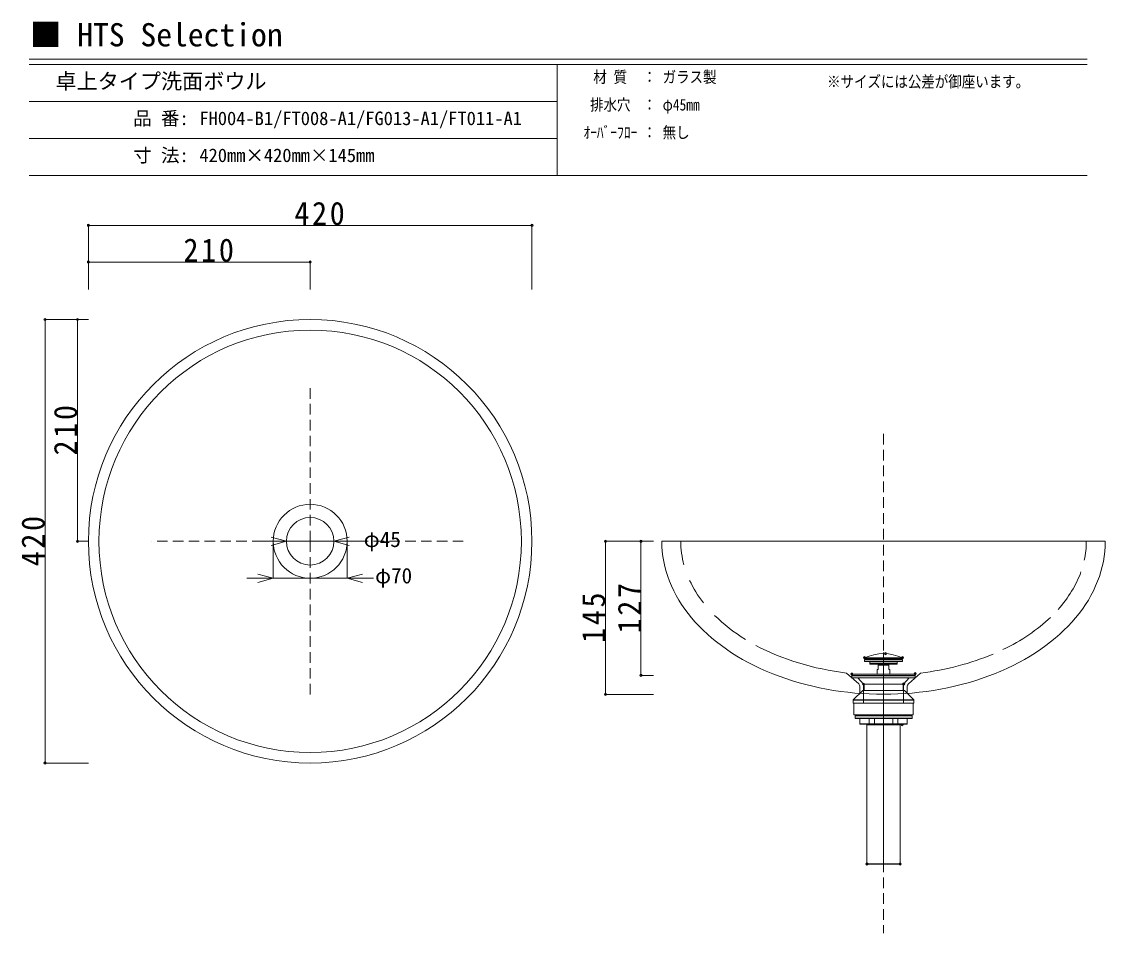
# Model space of a CAD drawing. Units: millimetres, scale not verified. Extents: x -514 to 522, y -692 to 676.
# Drawn here: x -506 to 520, y -188 to 676 of the extents above; entities that cross this region are included whole.
import ezdxf
from ezdxf.enums import TextEntityAlignment as Align

# ---------------------------------------------------------------- set-up
doc = ezdxf.new("R2010")
doc.units = ezdxf.units.MM
doc.header["$LTSCALE"] = 5
doc.header["$PDMODE"] = 32
doc.header["$PDSIZE"] = 2
doc.linetypes.add('DASHED2', pattern=[3, 2, -1])
doc.layers.add('F-0', color=7, linetype='Continuous', lineweight=15)
doc.styles.add('ＭＳ ゴシック', font='')
doc.styles.get('ＭＳ ゴシック').set_extended_font_data('MS Gothic')

msp = doc.modelspace()

# ---------------------------------------------------------------- linework, layer by layer
at = {"layer": 'F-0'}
for p, q in [((502.569, 640.036), (-499.491, 640.036)), ((502.464, 635.036), (-499.491, 635.036)), ((0.509, 635.036), (0.509, 530.036)), ((0.509, 600.036), (-499.491, 600.036)), ((0.509, 565.036), (-499.491, 565.036)), ((502.569, 530.036), (-499.491, 530.036)), ((-443.242, 482.686), (-23.242, 482.686)), ((-443.242, 482.686), (-443.242, 421.928)), ((-23.242, 482.686), (-23.242, 421.928)), ((-443.242, 447.967), (-233.242, 447.967)), ((-443.242, 447.967), (-443.242, 421.928)), ((-233.242, 447.967), (-233.242, 421.928)), ((-484.327, 393.558), (-484.327, -26.442)), ((-484.327, 393.558), (-443.242, 393.558)), ((-453.613, 393.558), (-453.613, 183.558)), ((-453.613, 393.558), (-443.242, 393.558)), ((-255.742, 183.558), (-270.231, 187.441)), ((-210.742, 183.558), (-196.253, 187.441)), ((-453.613, 183.558), (-443.242, 183.558)), ((-255.742, 183.558), (-280.742, 183.558)), ((-255.742, 183.558), (-270.231, 179.676)), ((-268.242, 148.558), (-268.242, 183.558)), ((-255.742, 183.558), (-210.742, 183.558)), ((-210.742, 183.558), (-185.742, 183.558)), ((-210.742, 183.558), (-196.253, 179.676)), ((-198.242, 148.558), (-198.242, 183.558)), ((46.346, 183.558), (46.346, 38.558)), ((46.346, 183.558), (91.81, 183.558)), ((79.993, 183.558), (79.993, 56.558)), ((79.993, 183.558), (91.81, 183.558)), ((519.699, 183.558), (99.699, 183.558)), ((-268.242, 148.558), (-293.242, 148.558)), ((-268.242, 148.558), (-282.731, 152.441)), ((-268.242, 148.558), (-282.731, 144.676)), ((-268.242, 148.558), (-198.242, 148.558)), ((-198.242, 148.558), (-183.753, 152.441)), ((-198.242, 148.558), (-173.242, 148.558)), ((-198.242, 148.558), (-183.753, 144.676)), ((291.699, 73.172), (327.699, 73.172)), ((291.699, 73.172), (291.699, 72.172)), ((291.699, 72.172), (327.699, 72.172)), ((296.699, 71.672), (296.699, 72.172)), ((309.699, -124.273), (309.699, 78.164)), ((322.699, 71.672), (322.699, 72.172)), ((327.699, 73.172), (327.699, 72.172)), ((291.699, 71.472), (327.699, 71.472)), ((291.699, 70.172), (291.699, 71.472)), ((291.699, 70.172), (327.699, 70.172)), ((291.899, 71.672), (327.499, 71.672)), ((292.199, 69.672), (327.199, 69.672)), ((296.699, 68.172), (296.699, 69.672)), ((296.699, 68.172), (322.699, 68.172)), ((296.699, 68.172), (322.699, 68.172)), ((296.699, 68.172), (296.699, 67.172)), ((296.699, 67.172), (322.699, 67.172)), ((303.799, 62.172), (304.699, 62.172)), ((303.799, 57.822), (303.799, 62.172)), ((304.699, 62.172), (304.699, 67.167)), ((314.699, 66.172), (304.699, 66.172)), ((314.699, 62.172), (314.699, 67.167)), ((314.699, 62.172), (315.599, 62.172)), ((315.599, 57.822), (315.599, 62.172)), ((322.699, 68.172), (322.699, 69.672)), ((322.699, 68.172), (322.699, 67.172)), ((327.699, 70.172), (327.699, 71.472)), ((79.993, 56.558), (91.81, 56.558)), ((286.203, 48.452), (274.699, 58.785)), ((279.699, 57.822), (339.699, 57.822)), ((279.699, 56.522), (279.699, 57.822)), ((279.699, 56.522), (339.699, 56.522)), ((281.181, 56.294), (279.699, 56.522)), ((281.181, 56.294), (279.699, 56.522)), ((279.699, 56.294), (339.699, 56.294)), ((279.699, 54.294), (279.699, 56.294)), ((279.699, 54.294), (339.699, 54.294)), ((290.699, 48.193), (285.449, 54.294)), ((328.699, 48.193), (333.949, 54.294)), ((333.194, 48.452), (344.699, 58.785)), ((338.217, 56.294), (339.699, 56.522)), ((338.217, 56.294), (339.699, 56.522)), ((339.699, 56.522), (339.699, 57.822)), ((339.699, 54.294), (339.699, 56.294)), ((281.007, 33.345), (289.949, 42.287)), ((287.199, 46.22), (287.199, 39.492)), ((289.949, 42.287), (329.449, 42.287)), ((328.699, 48.287), (290.699, 48.287)), ((290.699, 42.287), (290.699, 48.287)), ((290.699, 42.287), (290.699, 48.287)), ((290.699, 40.822), (290.699, 48.193)), ((290.699, 40.822), (290.699, 48.193)), ((290.699, 46.393), (290.699, 30.026)), ((291.199, 48.287), (291.199, 42.287)), ((328.199, 48.287), (328.199, 42.287)), ((328.699, 42.287), (328.699, 48.287)), ((328.699, 40.822), (328.699, 48.193)), ((328.699, 46.393), (328.699, 30.026)), ((338.39, 33.345), (329.449, 42.287)), ((332.199, 46.22), (332.199, 39.492)), ((46.346, 38.558), (91.81, 38.558)), ((338.449, 33.204), (280.949, 33.204)), ((280.949, 30.287), (280.949, 33.204)), ((338.39, 33.345), (281.007, 33.345)), ((338.449, 30.287), (338.449, 33.204)), ((280.949, 30.287), (338.449, 30.287)), ((281.699, 30.287), (281.699, 19.287)), ((337.699, 30.287), (337.699, 19.287)), ((337.699, 19.287), (281.699, 19.287)), ((282.699, 18.287), (336.699, 18.287)), ((282.699, 16.187), (336.699, 16.187)), ((283.199, 15.687), (336.199, 15.687)), ((283.449, 18.287), (283.449, 19.287)), ((287.199, 15.687), (287.199, 10.787)), ((287.199, 10.787), (332.199, 10.787)), ((287.379, 10.787), (287.379, 15.687)), ((331.699, 10.287), (287.699, 10.287)), ((294.199, 9.787), (294.199, 10.287)), ((296.079, 10.787), (296.079, 15.687)), ((300.999, 10.787), (300.999, 15.687)), ((318.399, 10.787), (318.399, 15.687)), ((323.319, 10.787), (323.319, 15.687)), ((325.199, 9.787), (325.199, 10.287)), ((332.019, 10.787), (332.019, 15.687)), ((332.199, 15.687), (332.199, 10.787)), ((335.949, 18.287), (335.949, 19.287)), ((293.949, 9.787), (325.449, 9.787)), ((293.949, -7.178), (293.949, 9.787)), ((325.449, -7.178), (325.449, 9.787)), ((293.949, -7.178), (293.949, -121.978)), ((325.449, -7.178), (325.449, -121.978)), ((-484.327, -26.442), (-443.242, -26.442)), ((293.949, -121.978), (325.449, -121.978)), ((294.149, -122.178), (293.949, -121.978)), ((294.149, -122.178), (325.248, -122.178)), ((325.248, -122.178), (325.449, -121.978))]:
    msp.add_line(p, q, dxfattribs=at)
at = {"layer": 'F-0', "linetype": 'DASHED2'}
for p, q in [((-233.242, 183.558), (-233.242, 333.558)), ((309.699, 285.2), (309.699, -187.677)), ((-233.242, 183.558), (-383.242, 183.558)), ((-233.242, 183.558), (-233.242, 33.558)), ((-233.242, 183.558), (-83.242, 183.558))]:
    msp.add_line(p, q, dxfattribs=at)
at = {"layer": 'F-0'}
for points in [[(282.699, 18.287), (282.699, 16.187), (282.699, 18.287)], [(287.379, 10.787), (287.379, 10.769), (287.38, 10.751), (287.382, 10.733), (287.384, 10.715), (287.387, 10.697), (287.39, 10.679), (287.395, 10.661), (287.399, 10.643), (287.405, 10.626), (287.411, 10.609), (287.417, 10.592), (287.425, 10.575), (287.432, 10.558), (287.441, 10.542), (287.45, 10.526), (287.46, 10.51), (287.47, 10.495), (287.481, 10.48), (287.492, 10.466), (287.504, 10.452), (287.516, 10.438), (287.529, 10.425), (287.542, 10.412), (287.556, 10.4), (287.57, 10.389), (287.585, 10.378), (287.6, 10.367), (287.615, 10.357), (287.631, 10.348), (287.647, 10.339), (287.663, 10.331), (287.679, 10.324)], [(287.704, 10.314), (287.71, 10.312), (287.717, 10.31), (287.723, 10.308), (287.73, 10.306), (287.736, 10.304), (287.743, 10.303), (287.749, 10.301), (287.756, 10.299), (287.762, 10.298), (287.769, 10.296), (287.775, 10.295), (287.782, 10.294), (287.789, 10.293), (287.795, 10.292), (287.802, 10.291), (287.809, 10.29), (287.816, 10.289), (287.822, 10.289), (287.829, 10.288), (287.836, 10.288), (287.842, 10.287), (287.849, 10.287), (287.856, 10.287), (287.863, 10.287)], [(296.079, 10.787), (296.079, 10.772), (296.079, 10.758), (296.08, 10.744), (296.081, 10.729), (296.083, 10.715), (296.085, 10.7), (296.087, 10.686), (296.089, 10.672), (296.092, 10.658), (296.095, 10.643), (296.098, 10.629), (296.102, 10.615), (296.106, 10.601), (296.11, 10.588), (296.115, 10.574), (296.12, 10.56), (296.126, 10.547), (296.131, 10.534), (296.138, 10.521), (296.144, 10.508), (296.151, 10.495), (296.158, 10.482), (296.165, 10.47), (296.173, 10.458), (296.182, 10.446), (296.19, 10.434), (296.199, 10.423), (296.208, 10.412), (296.218, 10.401), (296.228, 10.39), (296.239, 10.38), (296.249, 10.37), (296.261, 10.361), (296.272, 10.352), (296.284, 10.344), (296.296, 10.336), (296.308, 10.328), (296.321, 10.322), (296.334, 10.315)], [(296.334, 10.315), (296.348, 10.309), (296.361, 10.304), (296.375, 10.3), (296.389, 10.296), (296.404, 10.293), (296.418, 10.29), (296.432, 10.288), (296.447, 10.287), (296.461, 10.287)], [(300.999, 10.787), (300.999, 10.777), (300.999, 10.768), (300.999, 10.759), (300.999, 10.749), (300.999, 10.74), (301, 10.731), (301, 10.721), (301, 10.712), (301, 10.703), (301.001, 10.693), (301.001, 10.684), (301.002, 10.675), (301.002, 10.665), (301.003, 10.656), (301.003, 10.647), (301.004, 10.637), (301.004, 10.628), (301.005, 10.619), (301.006, 10.609), (301.006, 10.6), (301.007, 10.591), (301.008, 10.582), (301.009, 10.572), (301.01, 10.563), (301.01, 10.554), (301.011, 10.544), (301.013, 10.535), (301.014, 10.526), (301.015, 10.517), (301.016, 10.507), (301.017, 10.498), (301.019, 10.489), (301.02, 10.48), (301.022, 10.471), (301.023, 10.461), (301.025, 10.452), (301.027, 10.443), (301.028, 10.434), (301.03, 10.424)], [(301.03, 10.424), (301.032, 10.415), (301.035, 10.406), (301.037, 10.397), (301.039, 10.388), (301.042, 10.379), (301.044, 10.37), (301.047, 10.361), (301.05, 10.353), (301.053, 10.344), (301.056, 10.336), (301.061, 10.327), (301.065, 10.317), (301.071, 10.308), (301.077, 10.3), (301.084, 10.293), (301.091, 10.289), (301.1, 10.287)], [(318.367, 10.424), (318.365, 10.415), (318.363, 10.406), (318.361, 10.397), (318.359, 10.388), (318.356, 10.379), (318.354, 10.37), (318.351, 10.361), (318.348, 10.353), (318.345, 10.344), (318.341, 10.336), (318.337, 10.327), (318.333, 10.317), (318.327, 10.308), (318.321, 10.3), (318.314, 10.293), (318.306, 10.289), (318.298, 10.287)], [(318.399, 10.787), (318.399, 10.777), (318.399, 10.768), (318.399, 10.759), (318.398, 10.749), (318.398, 10.74), (318.398, 10.731), (318.398, 10.721), (318.398, 10.712), (318.397, 10.703), (318.397, 10.693), (318.397, 10.684), (318.396, 10.675), (318.396, 10.665), (318.395, 10.656), (318.395, 10.647), (318.394, 10.637), (318.393, 10.628), (318.393, 10.619), (318.392, 10.609), (318.391, 10.6), (318.391, 10.591), (318.39, 10.582), (318.389, 10.572), (318.388, 10.563), (318.387, 10.554), (318.386, 10.544), (318.385, 10.535), (318.384, 10.526), (318.383, 10.517), (318.382, 10.507), (318.38, 10.498), (318.379, 10.489), (318.378, 10.48), (318.376, 10.471), (318.375, 10.461), (318.373, 10.452), (318.371, 10.443), (318.369, 10.434), (318.367, 10.424)], [(323.063, 10.315), (323.05, 10.309), (323.036, 10.304), (323.022, 10.3), (323.008, 10.296), (322.994, 10.293), (322.98, 10.29), (322.965, 10.288), (322.951, 10.287), (322.937, 10.287)], [(323.319, 10.787), (323.319, 10.772), (323.318, 10.758), (323.318, 10.744), (323.316, 10.729), (323.315, 10.715), (323.313, 10.7), (323.311, 10.686), (323.309, 10.672), (323.306, 10.658), (323.303, 10.643), (323.299, 10.629), (323.296, 10.615), (323.292, 10.601), (323.287, 10.588), (323.283, 10.574), (323.277, 10.56), (323.272, 10.547), (323.266, 10.534), (323.26, 10.521), (323.254, 10.508), (323.247, 10.495), (323.24, 10.482), (323.232, 10.47), (323.224, 10.458), (323.216, 10.446), (323.208, 10.434), (323.199, 10.423), (323.189, 10.412), (323.18, 10.401), (323.169, 10.39), (323.159, 10.38), (323.148, 10.37), (323.137, 10.361), (323.126, 10.352), (323.114, 10.344), (323.102, 10.336), (323.089, 10.328), (323.076, 10.322), (323.063, 10.315)], [(331.694, 10.314), (331.687, 10.312), (331.681, 10.31), (331.675, 10.308), (331.668, 10.306), (331.662, 10.304), (331.655, 10.303), (331.649, 10.301), (331.642, 10.299), (331.636, 10.298), (331.629, 10.296), (331.622, 10.295), (331.616, 10.294), (331.609, 10.293), (331.602, 10.292), (331.596, 10.291), (331.589, 10.29), (331.582, 10.289), (331.576, 10.289), (331.569, 10.288), (331.562, 10.288), (331.555, 10.287), (331.549, 10.287), (331.542, 10.287), (331.535, 10.287)], [(332.019, 10.787), (332.018, 10.769), (332.018, 10.751), (332.016, 10.733), (332.014, 10.715), (332.011, 10.697), (332.007, 10.679), (332.003, 10.661), (331.998, 10.643), (331.993, 10.626), (331.987, 10.609), (331.98, 10.592), (331.973, 10.575), (331.965, 10.558), (331.957, 10.542), (331.948, 10.526), (331.938, 10.51), (331.928, 10.495), (331.917, 10.48), (331.906, 10.466), (331.894, 10.452), (331.882, 10.438), (331.869, 10.425), (331.855, 10.412), (331.842, 10.4), (331.827, 10.389), (331.813, 10.378), (331.798, 10.367), (331.783, 10.357), (331.767, 10.348), (331.751, 10.339), (331.735, 10.331), (331.719, 10.324)], [(336.699, 18.287), (336.699, 16.187), (336.699, 18.287)]]:
    msp.add_lwpolyline(points, dxfattribs=at)
for radius in [210, 200, 35, 22.5]:
    msp.add_circle((-233.242, 183.558), radius, dxfattribs=at)
for centre, radius, start, end in [((309.699, 34.672), 42.5, 64.94238, 115.05762), ((291.899, 71.472), 0.2, 90, 180), ((292.199, 70.172), 0.5, 180, 270), ((327.199, 70.172), 0.5, 270, 0), ((327.499, 71.472), 0.2, 0, 90), ((284.199, 46.22), 3, 0, 48.07293), ((335.199, 46.22), 3, 131.92707, 180), ((281.149, 33.204), 0.2, 135, 180), ((338.249, 33.204), 0.2, 0, 45), ((283.199, 16.187), 0.5, 180, 270), ((287.699, 10.787), 0.5, 180, 270), ((287.862, 10.757), 0.47, 247.09102, 250.33614), ((331.536, 10.757), 0.47, 289.66386, 292.90898), ((331.699, 10.787), 0.5, 270, 0), ((336.199, 16.187), 0.5, 270, 0)]:
    msp.add_arc(centre, radius, start, end, dxfattribs=at)
for major_axis, ratio, start_param, end_param in [((210, 0), 0.69, 3.14159265, 6.28318531), ((192, 0), 0.660937, 3.14159265, 3.31941781), ((192, 0), 0.660937, 6.14107534, 6.28318531), ((192, 0), 0.660937, 5.74864474, 6.05240082), ((192, 0), 0.660937, 3.43796469, 3.62003555), ((192, 0), 0.660937, 3.7274893, 3.96418883), ((192, 0), 0.660937, 5.34217865, 5.67957318), ((192, 0), 0.660937, 4.03172686, 4.52907231), ((192, 0), 0.660937, 4.89570565, 5.28345557)]:
    msp.add_ellipse((309.699, 183.558), major_axis=major_axis, ratio=ratio, start_param=start_param, end_param=end_param, dxfattribs=at)
for p in [(-443.242, 482.686), (-23.242, 482.686), (-443.242, 447.967), (-233.242, 447.967), (-484.327, 393.558), (-453.613, 393.558), (-453.613, 183.558), (46.346, 183.558), (79.993, 183.558), (291.699, 73.329), (311.556, 77.172), (327.699, 73.329), (79.993, 56.558), (279.699, 57.822), (339.699, 58.151), (290.699, 48.193), (328.699, 48.491), (328.699, 48.193), (46.346, 38.558), (327.306, 9.787), (-484.327, -26.442), (293.949, -121.978), (325.449, -121.978)]:
    msp.add_point(p, dxfattribs=at)

# ---------------------------------------------------------------- texts
at = {"layer": 'F-0', "style": 'ＭＳ ゴシック'}
for s, height, p in [('■ HTS Selection', 21.99, (-498.771, 645.583)), ('卓上タイプ洗面ボウル', 14.66, (-474.491, 607.536)), ('品 番:', 12.83, (-400.741, 573.786)), ('FH004-B1/FT008-A1/FG013-A1/FT011-A1', 12.83, (-338.179, 573.786)), ('寸 法:', 12.83, (-400.741, 538.786)), ('420mm×420mm×145mm', 12.83, (-338.179, 538.786)), ('φ45', 14.66, (-182.528, 173.693)), ('φ70', 14.66, (-171.807, 139.261))]:
    msp.add_text(s, height=height, dxfattribs=at).set_placement(p, align=Align.BOTTOM_LEFT)
at = {"layer": 'F-0', "style": 'ＭＳ ゴシック', "width": 0.85}
for s, p in [('材 質', (34.884, 614.411)), ('：', (81.759, 614.411)), ('ガラス製', (100.509, 614.411)), ('※サイズには公差が御座います。', (256.237, 610.036)), ('排水穴', (31.759, 588.161)), ('：', (81.759, 588.161)), ('φ45mm', (100.509, 588.161)), ('ｵｰﾊﾞｰﾌﾛｰ', (25.509, 561.911)), ('：', (81.759, 561.911)), ('無し', (100.509, 561.911))]:
    msp.add_text(s, height=11, dxfattribs=at).set_placement(p, align=Align.BOTTOM_LEFT)
at = {"layer": 'F-0', "color": 3, "char_height": 21.99, "attachment_point": 7, "style": 'ＭＳ ゴシック'}
for s, insert in [('\\T1.18;\\W0.95;420', (-248.242, 482.686)), ('\\T1.18;\\W0.95;210', (-353.242, 447.967))]:
    msp.add_mtext(s, dxfattribs=dict(at, insert=insert))
at = {"layer": 'F-0', "color": 3, "char_height": 21.99, "attachment_point": 7, "rotation": 90, "style": 'ＭＳ ゴシック'}
for s, insert in [('\\T1.18;\\W0.95;210', (-453.613, 264.808)), ('\\T1.18;\\W0.95;420', (-484.327, 159.808)), ('\\T1.18;\\W0.95;127', (79.993, 96.308)), ('\\T1.18;\\W0.95;145', (46.346, 87.308))]:
    msp.add_mtext(s, dxfattribs=dict(at, insert=insert))

doc.saveas('drawing.dxf')
